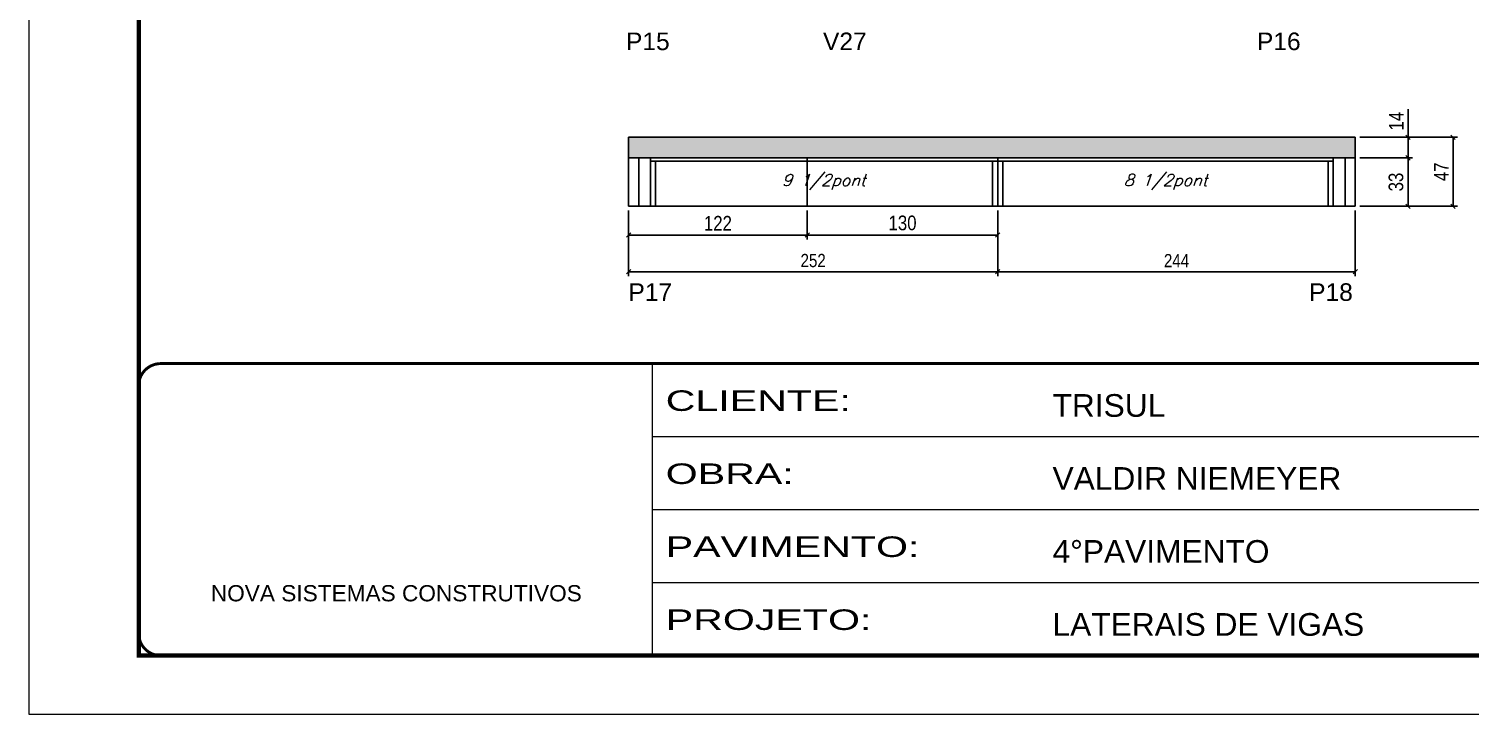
# Model space of a CAD drawing. Extents: x 3330 to 22105, y 1197 to 30204.
# Drawn here: x 6513 to 7497, y 25317 to 25785 of the extents above; entities that cross this region are included whole.
import ezdxf

# ---------------------------------------------------------------- set-up
doc = ezdxf.new("R2010")
doc.units = 0
doc.linetypes.add('CONTINUO', pattern=[0])
doc.linetypes.add('DASHED', pattern=[0.75, 0.5, -0.25])
for name, color, linetype in [('5', 5, 'Continuous'), ('COTA', 241, 'Continuous'), ('Painéis', 200, 'Continuous'), ('SARR_2.2x7', 40, 'Continuous'), ('SARR_3.5x7', 81, 'Continuous'), ('texto', 7, 'Continuous')]:
    doc.layers.add(name, color=color, linetype=linetype)
doc.layers.add('Folhas', color=255, linetype='Continuous', lineweight=9)
doc.layers.add('SARRAFO DE PRESSAO', color=251, linetype='DASHED', lineweight=9)
doc.styles.add('ARIAL', font='arial.ttf')
doc.styles.add('COTA TECNICA', font='techl___.ttf', dxfattribs={"height": 10})
doc.styles.add('COTA TECNICA-50', font='techl___.ttf', dxfattribs={"height": 9})
doc.styles.add('Romans', font='romans.shx')
doc.styles.get("Standard").update_dxf_attribs({"font": 'arial.ttf'})
doc.styles.add('Tecnologia', font='')
doc.styles.get('Tecnologia').set_extended_font_data('Forgotten Futurist')
doc.dimstyles.new('COTA PAINEL-50', dxfattribs={"dimtxt": 9, "dimasz": 3, "dimexe": 3, "dimexo": 3, "dimgap": 3, "dimtad": 1, "dimdec": 1, "dimzin": 12, "dimdsep": 46, "dimtxsty": 'COTA TECNICA-50', "dimblk1": 'OBLIQUE', "dimblk2": 'OBLIQUE', "dimsah": 1, "dimcen": 0.9, "dimclrd": 4, "dimclre": 4, "dimclrt": 240, "dimadec": 1, "dimazin": 3, "dimtfac": 1, "dimtdec": 1, "dimtmove": 0, "dimatfit": 3, "dimfxl": 1, "dimtolj": 1, "dimtzin": 12, "dimarcsym": 0})
doc.dimstyles.new('PAINEL', dxfattribs={"dimtxt": 10, "dimasz": 3, "dimexe": 3, "dimexo": 3, "dimgap": 3, "dimtad": 1, "dimdec": 1, "dimzin": 12, "dimdsep": 46, "dimtxsty": 'COTA TECNICA', "dimblk1": 'OBLIQUE', "dimblk2": 'OBLIQUE', "dimsah": 1, "dimcen": 0.9, "dimclrd": 4, "dimclre": 4, "dimclrt": 240, "dimadec": 1, "dimazin": 3, "dimtfac": 1, "dimtdec": 1, "dimtmove": 0, "dimatfit": 3, "dimfxl": 1, "dimtolj": 1, "dimtzin": 12, "dimarcsym": 0})

# ---------------------------------------------------------------- blocks, each defined once
blk = doc.blocks.new('9999999999')
at = {"color": 30, "linetype": 'CONTINUO'}
for p, q in [((98564.56, 34230.21), (98564.56, 34429.45)), ((98564.56, 34379.64), (99583.98, 34379.64)), ((98564.56, 34329.83), (99487.98, 34329.83)), ((98564.56, 34280.02), (99487.98, 34280.02))]:
    blk.add_line(p, q, dxfattribs=at)
at = {"color": 30, "linetype": 'CONTINUO', "const_width": 2}
blk.add_lwpolyline([(99583.98, 34230.21), (99583.98, 34414.45, 0.414214), (99568.98, 34429.45), (98228.98, 34429.45, 0.414214), (98213.98, 34414.45), (98213.98, 34245.21, 0.414214), (98228.98, 34230.21), (99583.98, 34230.21)], format="xyb", dxfattribs=at)
at = {"layer": 'Folhas'}
blk.add_lwpolyline([(98138.98, 34190.21), (99623.98, 34190.21), (99623.98, 35240.21), (98138.98, 35240.21)], close=True, dxfattribs=at)
at = {"layer": 'Folhas', "color": 30, "const_width": 3}
blk.add_lwpolyline([(98213.98, 34230.21), (99583.98, 34230.21), (99583.98, 35200.21), (98213.98, 35200.21)], close=True, dxfattribs=at)
at = {"color": 7, "linetype": 'Continuous', "ltscale": 5, "style": 'ARIAL'}
for s, height, p in [('TRISUL', 15.483, (98837.68, 34393.13)), ('VALDIR NIEMEYER', 15.4829, (98837.68, 34343.32)), ('4°PAVIMENTO', 15.4829, (98837.68, 34293.51)), ('NOVA SISTEMAS CONSTRUTIVOS', 11.0592, (98263.19, 34267.21)), ('LATERAIS DE VIGAS', 15.4829, (98837.68, 34243.7))]:
    blk.add_text(s, height=height, dxfattribs=at).set_placement(p)
at = {"layer": 'Folhas', "color": 7, "style": 'Tecnologia', "width": 1.5}
for s, p in [('CLIENTE:', (98573.65, 34397.17)), ('OBRA:', (98573.65, 34347.31)), ('PAVIMENTO:', (98573.65, 34297.5)), ('PROJETO:', (98573.65, 34247.69))]:
    blk.add_text(s, height=14, dxfattribs=at).set_placement(p)
blk = doc.blocks.new('_Oblique')
at = {"color": 0, "linetype": 'ByBlock', "lineweight": -2}
blk.add_line((-0.5, -0.5), (0.5, 0.5), dxfattribs=at)
blk = doc.blocks.new('*D1355')
at = {"layer": 'COTA', "color": 4, "linetype": 'ByBlock', "lineweight": -2, "transparency": 16777216}
for p, q in [((7174.54, 25661.05), (7174.54, 25616.33)), ((7418.54, 25661.05), (7418.54, 25616.33)), ((7418.54, 25619.33), (7174.54, 25619.33))]:
    blk.add_line(p, q, dxfattribs=at)
at = {"layer": 'Defpoints', "color": 0, "linetype": 'ByBlock', "transparency": 16777216}
for p in [(7174.54, 25664.05), (7418.54, 25664.05), (7174.54, 25619.33)]:
    blk.add_point(p, dxfattribs=at)
at = {"layer": 'COTA', "color": 4, "linetype": 'ByBlock', "lineweight": -2, "transparency": 16777216, "xscale": 3, "yscale": 3, "zscale": 3, "rotation": 180}
blk.add_blockref('_Oblique', (7174.54, 25619.33), dxfattribs=at)
at = {"layer": 'COTA', "color": 4, "linetype": 'ByBlock', "lineweight": -2, "transparency": 16777216, "xscale": 3, "yscale": 3, "zscale": 3}
blk.add_blockref('_Oblique', (7418.54, 25619.33), dxfattribs=at)
at = {"layer": 'COTA', "color": 240, "linetype": 'ByBlock', "transparency": 16777216, "insert": (7296.54, 25626.9), "char_height": 9, "attachment_point": 5, "style": 'COTA TECNICA-50'}
blk.add_mtext('\\A1;244', dxfattribs=at)
blk = doc.blocks.new('*D1356')
at = {"layer": 'COTA', "color": 4, "linetype": 'ByBlock', "lineweight": -2, "transparency": 16777216}
for p, q in [((6922.54, 25661.05), (6922.54, 25616.33)), ((7174.54, 25661.05), (7174.54, 25616.33)), ((7174.54, 25619.33), (6922.54, 25619.33))]:
    blk.add_line(p, q, dxfattribs=at)
at = {"layer": 'Defpoints', "color": 0, "linetype": 'ByBlock', "transparency": 16777216}
for p in [(6922.54, 25664.05), (7174.54, 25664.05), (6922.54, 25619.33)]:
    blk.add_point(p, dxfattribs=at)
at = {"layer": 'COTA', "color": 4, "linetype": 'ByBlock', "lineweight": -2, "transparency": 16777216, "xscale": 3, "yscale": 3, "zscale": 3, "rotation": 180}
blk.add_blockref('_Oblique', (6922.54, 25619.33), dxfattribs=at)
at = {"layer": 'COTA', "color": 4, "linetype": 'ByBlock', "lineweight": -2, "transparency": 16777216, "xscale": 3, "yscale": 3, "zscale": 3}
blk.add_blockref('_Oblique', (7174.54, 25619.33), dxfattribs=at)
at = {"layer": 'COTA', "color": 240, "linetype": 'ByBlock', "transparency": 16777216, "insert": (7048.54, 25626.93), "char_height": 9, "attachment_point": 5, "style": 'COTA TECNICA-50'}
blk.add_mtext('\\A1;252', dxfattribs=at)
blk = doc.blocks.new('*D1357')
at = {"layer": 'COTA', "color": 4, "linetype": 'ByBlock', "lineweight": -2, "transparency": 16777216}
for p, q in [((6922.54, 25661.05), (6922.54, 25641.36)), ((7044.54, 25661.05), (7044.54, 25641.36)), ((6922.54, 25644.36), (7044.54, 25644.36))]:
    blk.add_line(p, q, dxfattribs=at)
at = {"layer": 'Defpoints', "color": 0, "linetype": 'ByBlock', "transparency": 16777216}
for p in [(6922.54, 25664.05), (7044.54, 25664.05), (7044.54, 25644.36)]:
    blk.add_point(p, dxfattribs=at)
at = {"layer": 'COTA', "color": 4, "linetype": 'ByBlock', "lineweight": -2, "transparency": 16777216, "xscale": 3, "yscale": 3, "zscale": 3, "rotation": 180}
blk.add_blockref('_Oblique', (6922.54, 25644.36), dxfattribs=at)
at = {"layer": 'COTA', "color": 4, "linetype": 'ByBlock', "lineweight": -2, "transparency": 16777216, "xscale": 3, "yscale": 3, "zscale": 3}
blk.add_blockref('_Oblique', (7044.54, 25644.36), dxfattribs=at)
at = {"layer": 'COTA', "color": 240, "linetype": 'ByBlock', "transparency": 16777216, "insert": (6983.54, 25652.42), "char_height": 10, "attachment_point": 5, "style": 'COTA TECNICA'}
blk.add_mtext('\\A1;122', dxfattribs=at)
blk = doc.blocks.new('*D1358')
at = {"layer": 'COTA', "color": 4, "linetype": 'ByBlock', "lineweight": -2, "transparency": 16777216}
for p, q in [((7044.54, 25661.05), (7044.54, 25641.36)), ((7174.54, 25661.05), (7174.54, 25641.36)), ((7044.54, 25644.36), (7174.54, 25644.36))]:
    blk.add_line(p, q, dxfattribs=at)
at = {"layer": 'Defpoints', "color": 0, "linetype": 'ByBlock', "transparency": 16777216}
for p in [(7044.54, 25664.05), (7174.54, 25664.05), (7174.54, 25644.36)]:
    blk.add_point(p, dxfattribs=at)
at = {"layer": 'COTA', "color": 4, "linetype": 'ByBlock', "lineweight": -2, "transparency": 16777216, "xscale": 3, "yscale": 3, "zscale": 3, "rotation": 180}
blk.add_blockref('_Oblique', (7044.54, 25644.36), dxfattribs=at)
at = {"layer": 'COTA', "color": 4, "linetype": 'ByBlock', "lineweight": -2, "transparency": 16777216, "xscale": 3, "yscale": 3, "zscale": 3}
blk.add_blockref('_Oblique', (7174.54, 25644.36), dxfattribs=at)
at = {"layer": 'COTA', "color": 240, "linetype": 'ByBlock', "transparency": 16777216, "insert": (7109.54, 25652.58), "char_height": 10, "attachment_point": 5, "style": 'COTA TECNICA'}
blk.add_mtext('\\A1;130', dxfattribs=at)
blk = doc.blocks.new('*D1359')
at = {"layer": 'COTA', "color": 4, "linetype": 'ByBlock', "lineweight": -2, "transparency": 16777216}
for p, q in [((7421.54, 25697.05), (7457.58, 25697.05)), ((7454.58, 25697.05), (7454.58, 25664.05)), ((7421.54, 25664.05), (7457.58, 25664.05))]:
    blk.add_line(p, q, dxfattribs=at)
at = {"layer": 'Defpoints', "color": 0, "linetype": 'ByBlock', "transparency": 16777216}
for p in [(7418.54, 25697.05), (7418.54, 25664.05), (7454.58, 25664.05)]:
    blk.add_point(p, dxfattribs=at)
at = {"layer": 'COTA', "color": 4, "linetype": 'ByBlock', "lineweight": -2, "transparency": 16777216, "xscale": 3, "yscale": 3, "zscale": 3}
for p, rotation in [((7454.58, 25697.05), 90), ((7454.58, 25664.05), 270)]:
    blk.add_blockref('_Oblique', p, dxfattribs=dict(at, rotation=rotation))
at = {"layer": 'COTA', "color": 240, "linetype": 'ByBlock', "transparency": 16777216, "insert": (7446.37, 25680.55), "char_height": 10, "attachment_point": 5, "rotation": 90, "style": 'COTA TECNICA'}
blk.add_mtext('\\A1;33', dxfattribs=at)
blk = doc.blocks.new('*D1360')
at = {"layer": 'COTA', "color": 4, "linetype": 'ByBlock', "lineweight": -2, "transparency": 16777216}
for p, q in [((7454.58, 25711.05), (7454.58, 25730.17)), ((7421.54, 25711.05), (7457.58, 25711.05)), ((7454.58, 25697.05), (7454.58, 25711.05)), ((7421.54, 25697.05), (7457.58, 25697.05))]:
    blk.add_line(p, q, dxfattribs=at)
at = {"layer": 'Defpoints', "color": 0, "linetype": 'ByBlock', "transparency": 16777216}
for p in [(7418.54, 25711.05), (7454.58, 25711.05), (7418.54, 25697.05)]:
    blk.add_point(p, dxfattribs=at)
at = {"layer": 'COTA', "color": 4, "linetype": 'ByBlock', "lineweight": -2, "transparency": 16777216, "xscale": 3, "yscale": 3, "zscale": 3}
for p, rotation in [((7454.58, 25711.05), 90), ((7454.58, 25697.05), 270)]:
    blk.add_blockref('_Oblique', p, dxfattribs=dict(at, rotation=rotation))
at = {"layer": 'COTA', "color": 240, "linetype": 'ByBlock', "transparency": 16777216, "insert": (7446.51, 25722.11), "char_height": 10, "attachment_point": 5, "rotation": 90, "style": 'COTA TECNICA'}
blk.add_mtext('\\A1;14', dxfattribs=at)
blk = doc.blocks.new('*D1361')
at = {"layer": 'COTA', "color": 4, "linetype": 'ByBlock', "lineweight": -2, "transparency": 16777216}
for p, q in [((7421.54, 25711.05), (7488.31, 25711.05)), ((7485.31, 25664.05), (7485.31, 25711.05)), ((7421.54, 25664.05), (7488.31, 25664.05))]:
    blk.add_line(p, q, dxfattribs=at)
at = {"layer": 'Defpoints', "color": 0, "linetype": 'ByBlock', "transparency": 16777216}
for p in [(7418.54, 25711.05), (7485.31, 25711.05), (7418.54, 25664.05)]:
    blk.add_point(p, dxfattribs=at)
at = {"layer": 'COTA', "color": 4, "linetype": 'ByBlock', "lineweight": -2, "transparency": 16777216, "xscale": 3, "yscale": 3, "zscale": 3}
for p, rotation in [((7485.31, 25711.05), 90), ((7485.31, 25664.05), 270)]:
    blk.add_blockref('_Oblique', p, dxfattribs=dict(at, rotation=rotation))
at = {"layer": 'COTA', "color": 240, "linetype": 'ByBlock', "transparency": 16777216, "insert": (7477.24, 25687.55), "char_height": 10, "attachment_point": 5, "rotation": 90, "style": 'COTA TECNICA'}
blk.add_mtext('\\A1;47', dxfattribs=at)

msp = doc.modelspace()

# ---------------------------------------------------------------- hatches: boundary and pattern name
at = {"layer": 'COTA', "linetype": 'ByBlock'}
h = msp.add_hatch(dxfattribs=at)
h.set_pattern_fill('AR-CONC', color=256, scale=0.03)
h.set_pattern_definition([(50, (-125691.2733, -5410.0244), (5.46554007, -0.47817257), [0.5715, -6.2865]), (355, (-125691.273, -5410.0244), (-1.05730264, 5.73170536), [0.4572, -5.02921753]), (100.4514447, (-125690.818, -5410.0643), (4.40823741, 5.25353256), [0.48570026, -5.34270734]), (46.1842, (-125691.273, -5408.5004), (8.13237123, -1.26126984), [0.85725, -9.42975]), (96.6355576, (-125690.5956, -5408.6055), (7.122124, 7.42278374), [0.7285507, -8.01406824]), (351.184151, (-125691.273, -5408.5004), (7.122124, 7.42278374), [0.685799, -7.54379196]), (21, (-125690.5113, -5408.8814), (4.54843174, -3.06795595), [0.5715, -6.2865]), (326, (-125690.511, -5408.8814), (1.85406085, 5.52563898), [0.4572, -5.0292]), (71.451445, (-125690.132, -5409.137), (6.40249258, 2.45768307), [0.48570026, -5.34269813]), (37.5, (-125691.2733, -5410.0244), (0.092658098, 2.536651166), [0, -4.96824, 0, -5.1054, 0, -5.04825]), (7.5, (-125691.2733, -5410.0244), (2.004589875, 3.005417245), [0, -2.91084, 0, -4.85394, 0, -1.92405]), (327.5, (-125692.9725, -5410.0244), (4.067717855, -0.17186232), [0, -1.905, 0, -5.9436, 0, -7.8867]), (317.5, (-125693.7345, -5410.0244), (4.44387544, 0.76279473), [0, -2.4765, 0, -3.94716, 0, -5.6007])])
h.paths.add_polyline_path([(7418.54, 25697.05), (7418.54, 25711.05), (6922.54, 25711.05), (6922.54, 25697.05)])

# ---------------------------------------------------------------- linework, layer by layer
for p, q in [((6922.54, 25697.05), (6922.54, 25711.05)), ((6922.54, 25711.05), (7418.54, 25711.05)), ((7418.54, 25711.05), (7418.54, 25697.05))]:
    msp.add_line(p, q, dxfattribs=at)
at = {"layer": 'Painéis', "linetype": 'Continuous'}
for p, q in [((6922.54, 25697.05), (6922.54, 25664.05)), ((7418.54, 25697.05), (6922.54, 25697.05)), ((7044.54, 25697.05), (7044.54, 25664.05)), ((7174.54, 25664.05), (7174.54, 25697.05)), ((7418.54, 25664.05), (7418.54, 25697.05)), ((6922.54, 25664.05), (7418.54, 25664.05))]:
    msp.add_line(p, q, dxfattribs=at)
at = {"layer": 'SARR_2.2x7', "linetype": 'Continuous'}
for p, q in [((6929.54, 25697.05), (6929.54, 25664.05)), ((7411.54, 25697.05), (7411.54, 25664.05)), ((7174.54, 25694.85), (6937.54, 25694.85)), ((7403.54, 25694.85), (7174.54, 25694.85))]:
    msp.add_line(p, q, dxfattribs=at)
at = {"layer": 'SARR_3.5x7'}
for p, q in [((6937.54, 25697.05), (6937.54, 25664.05)), ((7403.54, 25697.05), (7403.54, 25664.05)), ((6941.04, 25694.85), (6941.04, 25664.05)), ((7171.04, 25694.85), (7171.04, 25664.05)), ((7178.04, 25694.85), (7178.04, 25664.05)), ((7400.04, 25694.85), (7400.04, 25664.05))]:
    msp.add_line(p, q, dxfattribs=at)

# ---------------------------------------------------------------- block references
at = {"layer": 'SARRAFO DE PRESSAO', "color": 6, "linetype": 'ByBlock'}
msp.add_blockref('9999999999', (-91625.75, -8872.81), dxfattribs=at)

# ---------------------------------------------------------------- texts
at = {"layer": '5', "linetype": 'Continuous'}
for s, p in [('P15', (6920.79, 25770.56)), ('V27', (7055.26, 25770.56)), ('P16', (7351.41, 25770.56)), ('P17', (6922.47, 25599.43)), ('P18', (7387.06, 25599.43))]:
    msp.add_text(s, height=12, rotation=359.99996, dxfattribs=at).set_placement(p)
at = {"layer": 'texto', "color": 2, "char_height": 8, "attachment_point": 5, "style": 'Romans'}
for s, insert in [('{\\Q19;\\C256;9 1/2pont}', (7055.79, 25680.55)), ('{\\Q19;\\C256;8 1/2pont}', (7289.04, 25680.55))]:
    msp.add_mtext(s, dxfattribs=dict(at, insert=insert))

# ---------------------------------------------------------------- dimensions: what is measured, and where the dimension line sits
at = {"layer": 'COTA', "linetype": 'ByBlock'}
for base, p1, p2, picture, middle in [((7454.58, 25711.05), (7418.54, 25697.05), (7418.54, 25711.05), '*D1360', (7446.51, 25722.11)), ((7485.31, 25711.05), (7418.54, 25664.05), (7418.54, 25711.05), '*D1361', (7477.24, 25687.55)), ((7454.58, 25664.05), (7418.54, 25697.05), (7418.54, 25664.05), '*D1359', (7446.37, 25680.55))]:
    dim = msp.add_linear_dim(base=base, p1=p1, p2=p2, angle=90, dimstyle='PAINEL', dxfattribs=at)
    dim.commit()
    dim.dimension.update_dxf_attribs({"geometry": picture, "text_midpoint": middle})
dim = msp.add_linear_dim(base=(6922.54, 25619.33), p1=(7174.54, 25664.05), p2=(6922.54, 25664.05), angle=180, dimstyle='COTA PAINEL-50', override={"dimarcsym": 1}, dxfattribs=at)
dim.commit()
dim.dimension.update_dxf_attribs({"geometry": '*D1356', "text_midpoint": (7048.54, 25626.93)})
dim = msp.add_linear_dim(base=(7044.54, 25644.36), p1=(6922.54, 25664.05), p2=(7044.54, 25664.05), dimstyle='PAINEL', dxfattribs=at)
dim.commit()
dim.dimension.update_dxf_attribs({"geometry": '*D1357', "text_midpoint": (6983.54, 25652.42)})
for base, p1, dimstyle, override, picture, middle in [((7174.54, 25644.36), (7044.54, 25664.05), 'PAINEL', {"dimtmove": 1}, '*D1358', (7109.54, 25652.58)), ((7174.54, 25619.33), (7418.54, 25664.05), 'COTA PAINEL-50', {"dimarcsym": 1}, '*D1355', (7296.54, 25626.9))]:
    dim = msp.add_linear_dim(base=base, p1=p1, p2=(7174.54, 25664.05), dimstyle=dimstyle, override=override, dxfattribs=at)
    dim.commit()
    dim.dimension.update_dxf_attribs({"geometry": picture, "text_midpoint": middle})

doc.saveas('drawing.dxf')
